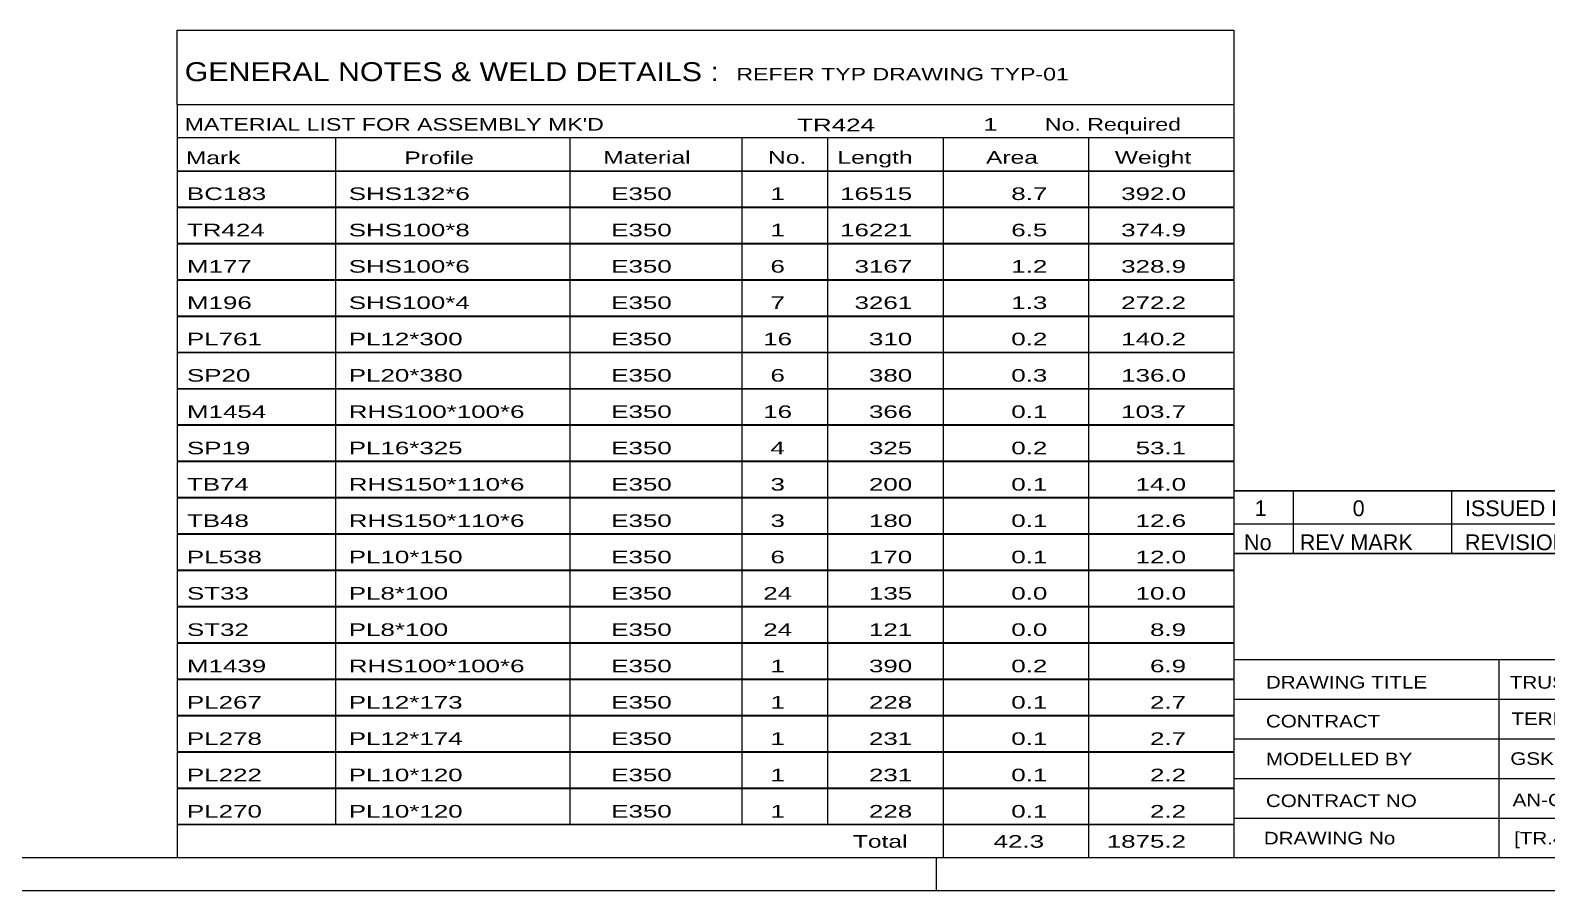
# Model space of a CAD drawing. Header units: millimetres. Extents: x -91 to 750, y -426 to 168.
# Drawn here: x 402.3 to 631.9, y -425.9 to -295.7 of the extents above; entities that cross this region are included whole.
import ezdxf

# ---------------------------------------------------------------- set-up
doc = ezdxf.new("R2010")
doc.units = ezdxf.units.MM
doc.styles.add('Arial Narrow', font='ARIALN.TTF', dxfattribs={"height": 0.2})

# ---------------------------------------------------------------- blocks, each defined once
blk = doc.blocks.new('Unknown-814409585-1133')
at = {"color": 5, "linetype": 'Continuous'}
for p, q in [((-86.5, -420.93), (744.5, -420.93)), ((539.5, -425.93), (539.5, -420.93)), ((-91.5, -425.93), (749.5, -425.93))]:
    blk.add_line(p, q, dxfattribs=at)
blk = doc.blocks.new('Unknown-814409585-17409')
at = {"color": 7, "linetype": 'Continuous'}
for p, q in [((584.5, -374.88), (584.5, -420.93)), ((584.5, -374.88), (744.5, -374.88)), ((744.5, -374.93), (744.5, -420.93)), ((584.5, -390.93), (744.5, -390.93)), ((624.64, -390.93), (624.64, -420.93)), ((584.5, -396.93), (744.5, -396.93)), ((726.5, -420.88), (726.5, -396.88)), ((584.5, -402.93), (744.5, -402.93)), ((668.64, -402.93), (668.64, -420.93)), ((584.5, -408.93), (744.5, -408.93)), ((584.5, -414.93), (726.5, -414.93)), ((584.5, -420.93), (744.5, -420.93))]:
    blk.add_line(p, q, dxfattribs=at)
at = {"color": 7, "style": 'Arial Narrow'}
for s, height, width, p in [('DRAWING TITLE', 1.9089, 1.425378, (589.38, -395.33)), ('TRUSS', 1.909, 1.425378, (626.31, -395.35)), ('CONTRACT', 1.909, 1.425378, (589.38, -401.22)), ('TERMINAL BUILDING', 1.9089, 1.425378, (626.56, -400.86)), ('MODELLED BY', 1.9089, 1.425378, (589.38, -406.95)), ('GSK', 1.909, 1.425378, (626.39, -406.89)), ('ISSUED', 1.909, 1.425378, (669.44, -407.29)), ('03.05.2026', 1.909, 1.425378, (686.19, -407.41)), ('CONTRACT NO', 1.9089, 1.425378, (589.38, -413.27)), ('AN-C-1376', 1.909, 1.425378, (626.73, -413.15)), ('SCALE', 1.909, 1.425378, (669.44, -413.28)), ('A1', 6.204, 1.25, (730.74, -418.73)), ('DRAWING No', 1.909, 1.425378, (589.06, -418.93)), ('[TR.424]', 1.909, 1.425378, (626.96, -418.94)), ('1', 3.34, 1.5, (706.41, -420.25)), ('REVISION No.', 1.9089, 1.425378, (669.44, -420.16))]:
    blk.add_text(s, height=height, dxfattribs=dict(at, width=width)).set_placement(p)
at = {"color": 7, "linetype": 'Continuous', "style": 'Arial Narrow'}
for s, height, width, p in [('PH #', 2.1, 1.42538, (731.9, -401.38)), ('108', 2.1, 1.42538, (732.69, -407.28)), ('NTS', 1.909, 1.425378, (686.5, -412.88))]:
    blk.add_text(s, height=height, dxfattribs=dict(at, width=width)).set_placement(p)
blk = doc.blocks.new('Unknown-814409585-17410')
at = {"color": 7, "linetype": 'Continuous'}
for p, q in [((424.5, -295.68), (584.5, -295.68)), ((424.5, -306.93), (424.5, -295.68)), ((584.5, -295.68), (584.5, -306.93)), ((424.5, -306.93), (584.5, -306.93)), ((424.5, -306.93), (424.5, -311.93)), ((584.5, -306.93), (584.5, -311.93)), ((424.5, -311.93), (584.5, -311.93)), ((424.5, -311.93), (424.5, -316.93)), ((448.5, -311.93), (448.5, -316.93)), ((484, -311.93), (484, -316.93)), ((510, -311.93), (510, -316.93)), ((523, -311.93), (523, -316.93)), ((540.5, -311.93), (540.5, -316.93)), ((562.5, -311.93), (562.5, -316.93)), ((584.5, -311.93), (584.5, -316.93)), ((424.5, -316.93), (584.5, -316.93)), ((424.5, -316.98), (424.5, -322.38)), ((424.5, -316.98), (584.5, -316.98)), ((448.5, -316.93), (448.5, -322.43)), ((484, -316.93), (484, -322.43)), ((510, -316.93), (510, -322.43)), ((523, -316.93), (523, -322.43)), ((540.5, -316.93), (540.5, -322.43)), ((562.5, -316.93), (562.5, -322.43)), ((584.5, -316.98), (584.5, -322.38)), ((424.5, -322.38), (584.5, -322.38)), ((424.5, -322.48), (424.5, -327.88)), ((424.5, -322.48), (584.5, -322.48)), ((448.5, -322.43), (448.5, -327.93)), ((484, -322.43), (484, -327.93)), ((510, -322.43), (510, -327.93)), ((523, -322.43), (523, -327.93)), ((540.5, -322.43), (540.5, -327.93)), ((562.5, -322.43), (562.5, -327.93)), ((584.5, -322.48), (584.5, -327.88)), ((424.5, -327.88), (584.5, -327.88)), ((424.5, -327.98), (424.5, -333.38)), ((424.5, -327.98), (584.5, -327.98)), ((448.5, -327.93), (448.5, -333.43)), ((484, -327.93), (484, -333.43)), ((510, -327.93), (510, -333.43)), ((523, -327.93), (523, -333.43)), ((540.5, -327.93), (540.5, -333.43)), ((562.5, -327.93), (562.5, -333.43)), ((584.5, -327.98), (584.5, -333.38)), ((424.5, -333.38), (584.5, -333.38)), ((424.5, -333.48), (424.5, -338.88)), ((424.5, -333.48), (584.5, -333.48)), ((448.5, -333.43), (448.5, -338.93)), ((484, -333.43), (484, -338.93)), ((510, -333.43), (510, -338.93)), ((523, -333.43), (523, -338.93)), ((540.5, -333.43), (540.5, -338.93)), ((562.5, -333.43), (562.5, -338.93)), ((584.5, -333.48), (584.5, -338.88)), ((424.5, -338.88), (584.5, -338.88)), ((424.5, -338.98), (424.5, -344.38)), ((424.5, -338.98), (584.5, -338.98)), ((448.5, -338.93), (448.5, -344.43)), ((484, -338.93), (484, -344.43)), ((510, -338.93), (510, -344.43)), ((523, -338.93), (523, -344.43)), ((540.5, -338.93), (540.5, -344.43)), ((562.5, -338.93), (562.5, -344.43)), ((584.5, -338.98), (584.5, -344.38)), ((424.5, -344.38), (584.5, -344.38)), ((424.5, -344.48), (424.5, -349.88)), ((424.5, -344.48), (584.5, -344.48)), ((448.5, -344.43), (448.5, -349.93)), ((484, -344.43), (484, -349.93)), ((510, -344.43), (510, -349.93)), ((523, -344.43), (523, -349.93)), ((540.5, -344.43), (540.5, -349.93)), ((562.5, -344.43), (562.5, -349.93)), ((584.5, -344.48), (584.5, -349.88)), ((424.5, -349.88), (584.5, -349.88)), ((424.5, -349.98), (424.5, -355.38)), ((424.5, -349.98), (584.5, -349.98)), ((448.5, -349.93), (448.5, -355.43)), ((484, -349.93), (484, -355.43)), ((510, -349.93), (510, -355.43)), ((523, -349.93), (523, -355.43)), ((540.5, -349.93), (540.5, -355.43)), ((562.5, -349.93), (562.5, -355.43)), ((584.5, -349.98), (584.5, -355.38)), ((424.5, -355.38), (584.5, -355.38)), ((424.5, -355.48), (424.5, -360.88)), ((424.5, -355.48), (584.5, -355.48)), ((448.5, -355.43), (448.5, -360.93)), ((484, -355.43), (484, -360.93)), ((510, -355.43), (510, -360.93)), ((523, -355.43), (523, -360.93)), ((540.5, -355.43), (540.5, -360.93)), ((562.5, -355.43), (562.5, -360.93)), ((584.5, -355.48), (584.5, -360.88)), ((424.5, -360.88), (584.5, -360.88)), ((424.5, -360.98), (424.5, -366.38)), ((424.5, -360.98), (584.5, -360.98)), ((448.5, -360.93), (448.5, -366.43)), ((484, -360.93), (484, -366.43)), ((510, -360.93), (510, -366.43)), ((523, -360.93), (523, -366.43)), ((540.5, -360.93), (540.5, -366.43)), ((562.5, -360.93), (562.5, -366.43)), ((584.5, -360.98), (584.5, -366.38)), ((424.5, -366.38), (584.5, -366.38)), ((424.5, -366.48), (424.5, -371.88)), ((424.5, -366.48), (584.5, -366.48)), ((448.5, -366.43), (448.5, -371.93)), ((484, -366.43), (484, -371.93)), ((510, -366.43), (510, -371.93)), ((523, -366.43), (523, -371.93)), ((540.5, -366.43), (540.5, -371.93)), ((562.5, -366.43), (562.5, -371.93)), ((584.5, -366.48), (584.5, -371.88)), ((424.5, -371.88), (584.5, -371.88)), ((448.5, -371.93), (448.5, -377.43)), ((484, -371.93), (484, -377.43)), ((510, -371.93), (510, -377.43)), ((523, -371.93), (523, -377.43)), ((540.5, -371.93), (540.5, -377.43)), ((562.5, -371.93), (562.5, -377.43)), ((424.5, -371.98), (424.5, -377.38)), ((424.5, -371.98), (584.5, -371.98)), ((584.5, -371.98), (584.5, -377.38)), ((424.5, -377.38), (584.5, -377.38)), ((424.5, -377.48), (424.5, -382.88)), ((424.5, -377.48), (584.5, -377.48)), ((448.5, -377.43), (448.5, -382.93)), ((484, -377.43), (484, -382.93)), ((510, -377.43), (510, -382.93)), ((523, -377.43), (523, -382.93)), ((540.5, -377.43), (540.5, -382.93)), ((562.5, -377.43), (562.5, -382.93)), ((584.5, -377.48), (584.5, -382.88)), ((424.5, -382.88), (584.5, -382.88)), ((424.5, -382.98), (424.5, -388.38)), ((424.5, -382.98), (584.5, -382.98)), ((448.5, -382.93), (448.5, -388.43)), ((484, -382.93), (484, -388.43)), ((510, -382.93), (510, -388.43)), ((523, -382.93), (523, -388.43)), ((540.5, -382.93), (540.5, -388.43)), ((562.5, -382.93), (562.5, -388.43)), ((584.5, -382.98), (584.5, -388.38)), ((424.5, -388.38), (584.5, -388.38)), ((424.5, -388.48), (424.5, -393.88)), ((424.5, -388.48), (584.5, -388.48)), ((448.5, -388.43), (448.5, -393.93)), ((484, -388.43), (484, -393.93)), ((510, -388.43), (510, -393.93)), ((523, -388.43), (523, -393.93)), ((540.5, -388.43), (540.5, -393.93)), ((562.5, -388.43), (562.5, -393.93)), ((584.5, -388.48), (584.5, -393.88)), ((424.5, -393.88), (584.5, -393.88)), ((424.5, -393.98), (424.5, -399.38)), ((424.5, -393.98), (584.5, -393.98)), ((448.5, -393.93), (448.5, -399.43)), ((484, -393.93), (484, -399.43)), ((510, -393.93), (510, -399.43)), ((523, -393.93), (523, -399.43)), ((540.5, -393.93), (540.5, -399.43)), ((562.5, -393.93), (562.5, -399.43)), ((584.5, -393.98), (584.5, -399.38)), ((424.5, -399.38), (584.5, -399.38)), ((424.5, -399.48), (424.5, -404.88)), ((424.5, -399.48), (584.5, -399.48)), ((448.5, -399.43), (448.5, -404.93)), ((484, -399.43), (484, -404.93)), ((510, -399.43), (510, -404.93)), ((523, -399.43), (523, -404.93)), ((540.5, -399.43), (540.5, -404.93)), ((562.5, -399.43), (562.5, -404.93)), ((584.5, -399.48), (584.5, -404.88)), ((424.5, -404.88), (584.5, -404.88)), ((424.5, -404.98), (424.5, -410.38)), ((424.5, -404.98), (584.5, -404.98)), ((448.5, -404.93), (448.5, -410.43)), ((484, -404.93), (484, -410.43)), ((510, -404.93), (510, -410.43)), ((523, -404.93), (523, -410.43)), ((540.5, -404.93), (540.5, -410.43)), ((562.5, -404.93), (562.5, -410.43)), ((584.5, -404.98), (584.5, -410.38)), ((424.5, -410.38), (584.5, -410.38)), ((424.5, -410.48), (424.5, -415.88)), ((424.5, -410.48), (584.5, -410.48)), ((448.5, -410.43), (448.5, -415.93)), ((484, -410.43), (484, -415.93)), ((510, -410.43), (510, -415.93)), ((523, -410.43), (523, -415.93)), ((540.5, -410.43), (540.5, -415.93)), ((562.5, -410.43), (562.5, -415.93)), ((584.5, -410.48), (584.5, -415.88)), ((424.5, -415.88), (584.5, -415.88)), ((424.5, -415.93), (584.5, -415.93)), ((424.5, -415.93), (424.5, -420.93)), ((540.5, -415.93), (540.5, -420.93)), ((562.5, -415.93), (562.5, -420.93)), ((584.5, -415.93), (584.5, -420.93)), ((424.5, -420.93), (584.5, -420.93))]:
    blk.add_line(p, q, dxfattribs=at)
at = {"color": 7, "style": 'Arial Narrow'}
for s, height, width, p in [('GENERAL NOTES & WELD DETAILS :', 2.8633, 1.4, (425.66, -303.37)), ('REFER TYP DRAWING TYP-01', 1.9089, 1.6, (509.2, -303.27)), ("MATERIAL LIST FOR ASSEMBLY MK'D", 1.9089, 1.6, (425.66, -310.87)), ('TR424', 1.909, 1.794707, (518.4, -310.96)), ('1', 1.91, 1.794707, (546.58, -310.87)), ('No. Required', 1.9089, 1.6, (555.91, -310.87)), ('Mark', 1.909, 1.7, (425.84, -315.93)), ('Profile', 1.909, 1.7, (458.92, -315.93)), ('Material', 1.909, 1.7, (489.04, -315.87)), ('No.', 1.909, 1.7, (514, -315.87)), ('Length', 1.909, 1.7, (524.5, -315.87)), ('Area', 1.909, 1.7, (547, -315.87)), ('Weight', 1.909, 1.7, (566.5, -315.87))]:
    blk.add_text(s, height=height, dxfattribs=dict(at, width=width)).set_placement(p)
at = {"color": 7, "linetype": 'Continuous', "style": 'Arial Narrow'}
for s, height, width, p in [('BC183', 1.909, 1.794707, (426, -321.37)), ('SHS132*6', 1.909, 1.794707, (450.5, -321.37)), ('E350', 1.909, 1.794707, (490.24, -321.37)), ('1', 1.91, 1.794707, (514.36, -321.37)), ('16515', 1.909, 1.794707, (524.9, -321.37)), ('8.7', 1.909, 1.794707, (550.82, -321.37)), ('392.0', 1.909, 1.794707, (567.46, -321.37)), ('TR424', 1.909, 1.794707, (426, -326.87)), ('SHS100*8', 1.909, 1.794707, (450.5, -326.87)), ('E350', 1.909, 1.794707, (490.24, -326.87)), ('1', 1.91, 1.794707, (514.36, -326.87)), ('16221', 1.909, 1.794707, (524.9, -326.87)), ('6.5', 1.909, 1.794707, (550.82, -326.87)), ('374.9', 1.909, 1.794707, (567.46, -326.87)), ('M177', 1.909, 1.794707, (426, -332.37)), ('SHS100*6', 1.909, 1.794707, (450.5, -332.37)), ('E350', 1.909, 1.794707, (490.24, -332.37)), ('6', 1.91, 1.794707, (514.36, -332.37)), ('3167', 1.909, 1.794707, (527.09, -332.37)), ('1.2', 1.909, 1.794707, (550.82, -332.37)), ('328.9', 1.909, 1.794707, (567.46, -332.37)), ('M196', 1.909, 1.794707, (426, -337.87)), ('SHS100*4', 1.909, 1.794707, (450.5, -337.87)), ('E350', 1.909, 1.794707, (490.24, -337.87)), ('7', 1.91, 1.794707, (514.36, -337.87)), ('3261', 1.909, 1.794707, (527.09, -337.87)), ('1.3', 1.909, 1.794707, (550.82, -337.87)), ('272.2', 1.909, 1.794707, (567.46, -337.87)), ('PL761', 1.909, 1.794707, (426, -343.37)), ('PL12*300', 1.909, 1.794707, (450.5, -343.37)), ('E350', 1.909, 1.794707, (490.24, -343.37)), ('16', 1.909, 1.794707, (513.26, -343.37)), ('310', 1.909, 1.794707, (529.27, -343.37)), ('0.2', 1.909, 1.794707, (550.82, -343.37)), ('140.2', 1.909, 1.794707, (567.46, -343.37)), ('SP20', 1.909, 1.794707, (426, -348.87)), ('PL20*380', 1.909, 1.794707, (450.5, -348.87)), ('E350', 1.909, 1.794707, (490.24, -348.87)), ('6', 1.91, 1.794707, (514.36, -348.87)), ('380', 1.909, 1.794707, (529.27, -348.87)), ('0.3', 1.909, 1.794707, (550.82, -348.87)), ('136.0', 1.909, 1.794707, (567.46, -348.87)), ('M1454', 1.909, 1.794707, (426, -354.37)), ('RHS100*100*6', 1.9089, 1.794707, (450.5, -354.37)), ('E350', 1.909, 1.794707, (490.24, -354.37)), ('16', 1.909, 1.794707, (513.26, -354.37)), ('366', 1.909, 1.794707, (529.27, -354.37)), ('0.1', 1.909, 1.794707, (550.82, -354.37)), ('103.7', 1.909, 1.794707, (567.46, -354.37)), ('SP19', 1.909, 1.794707, (426, -359.87)), ('PL16*325', 1.909, 1.794707, (450.5, -359.87)), ('E350', 1.909, 1.794707, (490.24, -359.87)), ('4', 1.91, 1.794707, (514.36, -359.87)), ('325', 1.909, 1.794707, (529.27, -359.87)), ('0.2', 1.909, 1.794707, (550.82, -359.87)), ('53.1', 1.909, 1.794707, (569.65, -359.87)), ('TB74', 1.909, 1.794707, (426, -365.37)), ('RHS150*110*6', 1.9089, 1.794707, (450.5, -365.37)), ('E350', 1.909, 1.794707, (490.24, -365.37)), ('3', 1.91, 1.794707, (514.36, -365.37)), ('200', 1.909, 1.794707, (529.27, -365.37)), ('0.1', 1.909, 1.794707, (550.82, -365.37)), ('14.0', 1.909, 1.794707, (569.65, -365.37)), ('TB48', 1.909, 1.794707, (426, -370.87)), ('RHS150*110*6', 1.9089, 1.794707, (450.5, -370.87)), ('E350', 1.909, 1.794707, (490.24, -370.87)), ('3', 1.91, 1.794707, (514.36, -370.87)), ('180', 1.909, 1.794707, (529.27, -370.87)), ('0.1', 1.909, 1.794707, (550.82, -370.87)), ('12.6', 1.909, 1.794707, (569.65, -370.87)), ('PL538', 1.909, 1.794707, (426, -376.37)), ('PL10*150', 1.909, 1.794707, (450.5, -376.37)), ('E350', 1.909, 1.794707, (490.24, -376.37)), ('6', 1.91, 1.794707, (514.36, -376.37)), ('170', 1.909, 1.794707, (529.27, -376.37)), ('0.1', 1.909, 1.794707, (550.82, -376.37)), ('12.0', 1.909, 1.794707, (569.65, -376.37)), ('ST33', 1.909, 1.794707, (426, -381.87)), ('PL8*100', 1.909, 1.794707, (450.5, -381.87)), ('E350', 1.909, 1.794707, (490.24, -381.87)), ('24', 1.909, 1.794707, (513.26, -381.87)), ('135', 1.909, 1.794707, (529.27, -381.87)), ('0.0', 1.909, 1.794707, (550.82, -381.87)), ('10.0', 1.909, 1.794707, (569.65, -381.87)), ('ST32', 1.909, 1.794707, (426, -387.37)), ('PL8*100', 1.909, 1.794707, (450.5, -387.37)), ('E350', 1.909, 1.794707, (490.24, -387.37)), ('24', 1.909, 1.794707, (513.26, -387.37)), ('121', 1.909, 1.794707, (529.27, -387.37)), ('0.0', 1.909, 1.794707, (550.82, -387.37)), ('8.9', 1.909, 1.794707, (571.83, -387.37)), ('M1439', 1.909, 1.794707, (426, -392.87)), ('RHS100*100*6', 1.9089, 1.794707, (450.5, -392.87)), ('E350', 1.909, 1.794707, (490.24, -392.87)), ('1', 1.91, 1.794707, (514.36, -392.87)), ('390', 1.909, 1.794707, (529.27, -392.87)), ('0.2', 1.909, 1.794707, (550.82, -392.87)), ('6.9', 1.909, 1.794707, (571.83, -392.87)), ('PL267', 1.909, 1.794707, (426, -398.37)), ('PL12*173', 1.909, 1.794707, (450.5, -398.37)), ('E350', 1.909, 1.794707, (490.24, -398.37)), ('1', 1.91, 1.794707, (514.36, -398.37)), ('228', 1.909, 1.794707, (529.27, -398.37)), ('0.1', 1.909, 1.794707, (550.82, -398.37)), ('2.7', 1.909, 1.794707, (571.83, -398.37)), ('PL278', 1.909, 1.794707, (426, -403.87)), ('PL12*174', 1.909, 1.794707, (450.5, -403.87)), ('E350', 1.909, 1.794707, (490.24, -403.87)), ('1', 1.91, 1.794707, (514.36, -403.87)), ('231', 1.909, 1.794707, (529.27, -403.87)), ('0.1', 1.909, 1.794707, (550.82, -403.87)), ('2.7', 1.909, 1.794707, (571.83, -403.87)), ('PL222', 1.909, 1.794707, (426, -409.37)), ('PL10*120', 1.909, 1.794707, (450.5, -409.37)), ('E350', 1.909, 1.794707, (490.24, -409.37)), ('1', 1.91, 1.794707, (514.36, -409.37)), ('231', 1.909, 1.794707, (529.27, -409.37)), ('0.1', 1.909, 1.794707, (550.82, -409.37)), ('2.2', 1.909, 1.794707, (571.83, -409.37)), ('PL270', 1.909, 1.794707, (426, -414.87)), ('PL10*120', 1.909, 1.794707, (450.5, -414.87)), ('E350', 1.909, 1.794707, (490.24, -414.87)), ('1', 1.91, 1.794707, (514.36, -414.87)), ('228', 1.909, 1.794707, (529.27, -414.87)), ('0.1', 1.909, 1.794707, (550.82, -414.87)), ('2.2', 1.909, 1.794707, (571.83, -414.87)), ('Total', 1.909, 1.7, (526.84, -419.43)), ('42.3', 1.909, 1.794707, (548.15, -419.43)), ('1875.2', 1.909, 1.794707, (565.27, -419.43))]:
    blk.add_text(s, height=height, dxfattribs=dict(at, width=width)).set_placement(p)
blk = doc.blocks.new('Unknown-814409585-17412')
at = {"color": 7, "linetype": 'Continuous'}
for p, q in [((584.5, -365.38), (744.5, -365.38)), ((744.5, -365.38), (584.5, -365.38)), ((584.5, -365.38), (584.5, -370.38)), ((593.5, -365.38), (593.5, -370.38)), ((617.5, -365.38), (617.5, -370.38)), ((714.5, -365.38), (714.5, -370.38)), ((744.5, -365.38), (744.5, -370.38)), ((584.5, -370.38), (744.5, -370.38)), ((584.5, -370.38), (584.5, -374.88)), ((584.5, -370.38), (744.5, -370.38)), ((593.5, -370.38), (593.5, -374.88)), ((617.5, -370.38), (617.5, -374.88)), ((714.5, -370.38), (714.5, -374.88)), ((744.5, -370.38), (744.5, -374.88)), ((744.5, -374.88), (584.5, -374.88))]:
    blk.add_line(p, q, dxfattribs=at)
at = {"color": 7, "linetype": 'Continuous', "style": 'Arial Narrow'}
for s, height, width, p in [('1', 2.39, 1.196471, (587.66, -369.23)), ('0', 2.39, 1.196471, (602.51, -369.23)), ('ISSUED FOR CONSTRUCTION', 2.3861, 1.196471, (619.5, -369.23)), ('03.05.2026', 2.386, 1.196471, (720.5, -369.23)), ('REVISION DESCRIPTION', 2.3861, 1.2, (619.5, -374.38)), ('No', 2.386, 1.2, (586.05, -374.38)), ('REV MARK', 2.386, 1.2, (594.5, -374.38)), ('REV. DATE', 2.386, 1.2, (719.78, -374.38))]:
    blk.add_text(s, height=height, dxfattribs=dict(at, width=width)).set_placement(p)

msp = doc.modelspace()

# ---------------------------------------------------------------- block references
for name in ['Unknown-814409585-1133', 'Unknown-814409585-17410', 'Unknown-814409585-17412', 'Unknown-814409585-17409']:
    msp.add_blockref(name, (0, 0))

doc.saveas('drawing.dxf')
